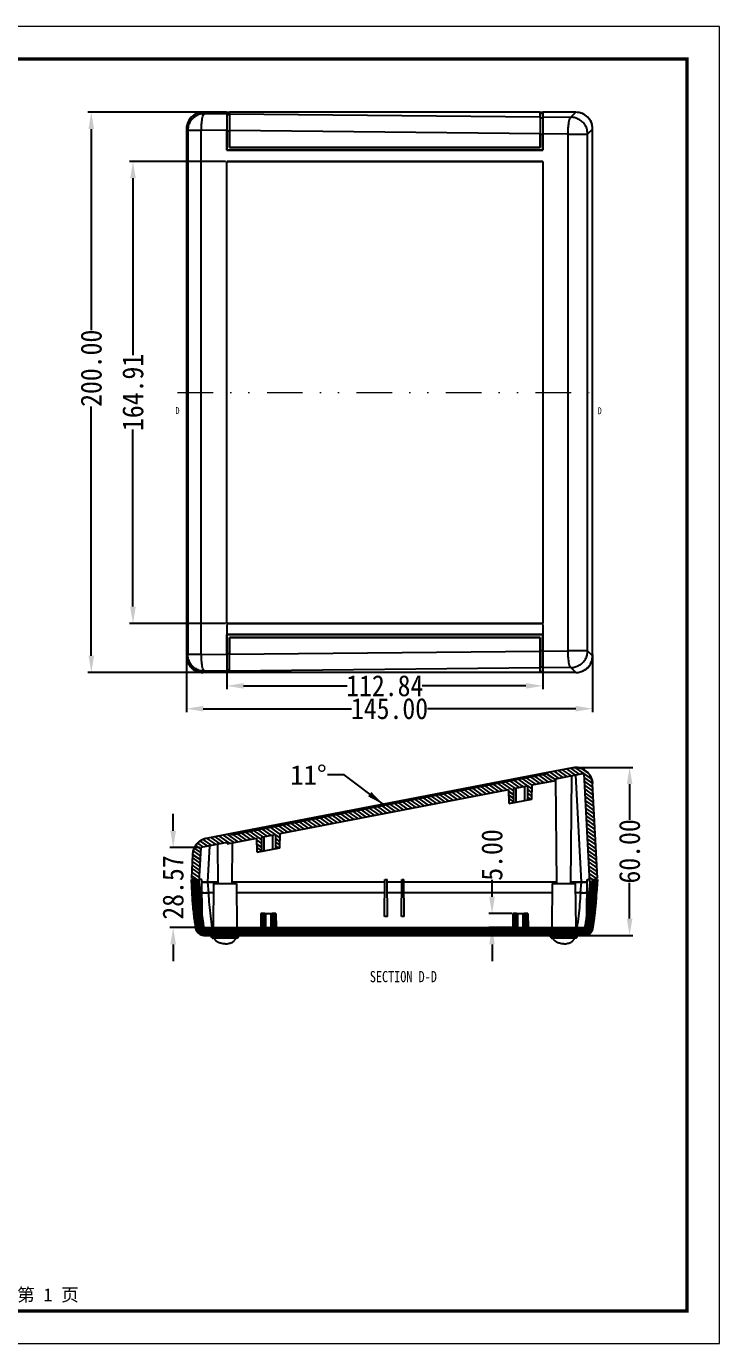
# Model space of a CAD drawing. Header units: inches. Extents: x 4741 to 5418, y 792 to 1263.
# Drawn here: x 5170 to 5417.6, y 792.3 to 1262.5 of the extents above; entities that cross this region are included whole.
import ezdxf
from ezdxf.enums import TextEntityAlignment as Align

# ---------------------------------------------------------------- set-up
doc = ezdxf.new("R2010")
doc.units = ezdxf.units.IN
doc.header["$MEASUREMENT"] = 0
doc.linetypes.add('DIVIDE', pattern=[31.75, 12.7, -6.35, 0, -6.35, 0, -6.35])
doc.layers.add('10', color=7, linetype='Continuous')
doc.layers.add('6', color=7, linetype='Continuous')
doc.layers.add('from', color=7, linetype='Continuous', lineweight=13)
doc.layers.add('hatch', color=56, linetype='Continuous', lineweight=9)
doc.styles.add('FFS', font='SIMFANG.TTF', dxfattribs={"width": 0.9})
doc.styles.add('宋体', font='SimSun.ttf')
doc.dimstyles.get("Standard").update_dxf_attribs({"dimtxt": 0.18, "dimasz": 0.18, "dimexe": 0.18, "dimexo": 0.0625, "dimgap": 0.09, "dimtad": 0, "dimzin": 0, "dimdsep": 46, "dimtxsty": 'Standard', "dimcen": 0.09, "dimadec": 0, "dimazin": 0, "dimtfac": 1, "dimtofl": 0, "dimtmove": 0, "dimatfit": 3, "dimfxl": 1, "dimtolj": 1, "dimtzin": 0, "dimarcsym": 0})

# ---------------------------------------------------------------- blocks, each defined once
blk = doc.blocks.new('*D41')
at = {"color": 6, "lineweight": -2}
for p, q in [((5366.55, 998), (5386.64, 998)), ((5385.46, 992), (5385.46, 979.27)), ((5385.46, 944), (5385.46, 956.73)), ((5369.06, 938), (5386.64, 938))]:
    blk.add_line(p, q, dxfattribs=at)
at = {"color": 6}
for points in [[(5384.46, 992), (5386.46, 992), (5385.46, 998)], [(5384.46, 944), (5386.46, 944), (5385.46, 938)]]:
    blk.add_solid(points, dxfattribs=at)
at = {"layer": 'Defpoints', "color": 0}
for p in [(5366.14, 998), (5368.65, 938), (5385.46, 938)]:
    blk.add_point(p, dxfattribs=at)
at = {"color": 4, "insert": (5385.46, 968), "char_height": 7.5, "attachment_point": 5, "rotation": 90, "style": 'FFS'}
blk.add_mtext('\\A1;60.00', dxfattribs=at)
blk = doc.blocks.new('*D42')
at = {"color": 6, "lineweight": -2}
for p, q in [((5233.09, 1231.86), (5192.04, 1231.86)), ((5193.23, 1225.86), (5193.23, 1154.11)), ((5193.23, 1037.86), (5193.23, 1126.83)), ((5233.69, 1031.86), (5192.04, 1031.86))]:
    blk.add_line(p, q, dxfattribs=at)
at = {"color": 6}
for points in [[(5192.23, 1225.86), (5194.23, 1225.86), (5193.23, 1231.86)], [(5192.23, 1037.86), (5194.23, 1037.86), (5193.23, 1031.86)]]:
    blk.add_solid(points, dxfattribs=at)
at = {"layer": 'Defpoints', "color": 0}
for p in [(5233.5, 1231.86), (5193.23, 1031.86), (5234.1, 1031.86)]:
    blk.add_point(p, dxfattribs=at)
at = {"color": 4, "insert": (5193.23, 1140.47), "char_height": 7.5, "attachment_point": 5, "rotation": 90, "style": 'FFS'}
blk.add_mtext('\\A1;200.00', dxfattribs=at)
blk = doc.blocks.new('*D43')
at = {"color": 6, "lineweight": -2}
for p, q in [((5241.21, 1214.31), (5206.92, 1214.31)), ((5208.11, 1208.31), (5208.11, 1145.11)), ((5208.11, 1055.4), (5208.11, 1118.6)), ((5241.2, 1049.4), (5206.92, 1049.4))]:
    blk.add_line(p, q, dxfattribs=at)
at = {"color": 6}
for points in [[(5207.11, 1208.31), (5209.11, 1208.31), (5208.11, 1214.31)], [(5207.11, 1055.4), (5209.11, 1055.4), (5208.11, 1049.4)]]:
    blk.add_solid(points, dxfattribs=at)
at = {"layer": 'Defpoints', "color": 0}
for p in [(5241.62, 1214.31), (5208.11, 1049.4), (5241.61, 1049.4)]:
    blk.add_point(p, dxfattribs=at)
at = {"color": 4, "insert": (5208.11, 1131.86), "char_height": 7.5, "attachment_point": 5, "rotation": 90, "style": 'FFS'}
blk.add_mtext('\\A1;164.91', dxfattribs=at)
blk = doc.blocks.new('*D44')
at = {"color": 6, "lineweight": -2}
for p, q in [((5227.23, 1037.65), (5227.23, 1017.75)), ((5372.23, 1038.32), (5372.23, 1017.75)), ((5233.23, 1018.93), (5286.19, 1018.93)), ((5366.23, 1018.93), (5313.26, 1018.93))]:
    blk.add_line(p, q, dxfattribs=at)
at = {"color": 6}
for points in [[(5233.23, 1019.93), (5233.23, 1017.93), (5227.23, 1018.93)], [(5366.23, 1019.93), (5366.23, 1017.93), (5372.23, 1018.93)]]:
    blk.add_solid(points, dxfattribs=at)
at = {"layer": 'Defpoints', "color": 0}
for p in [(5227.23, 1038.06), (5372.23, 1038.73), (5372.23, 1018.93)]:
    blk.add_point(p, dxfattribs=at)
at = {"color": 4, "insert": (5299.73, 1018.93), "char_height": 7.5, "attachment_point": 5, "style": 'FFS'}
blk.add_mtext('\\A1;145.00', dxfattribs=at)
blk = doc.blocks.new('*D45')
at = {"color": 6, "lineweight": -2}
for p, q in [((5241.61, 1049.02), (5241.61, 1025.9)), ((5354.46, 1048.99), (5354.46, 1025.9)), ((5247.61, 1027.09), (5284.65, 1027.09)), ((5348.46, 1027.09), (5311.42, 1027.09))]:
    blk.add_line(p, q, dxfattribs=at)
at = {"color": 6}
for points in [[(5247.61, 1028.09), (5247.61, 1026.09), (5241.61, 1027.09)], [(5348.46, 1028.09), (5348.46, 1026.09), (5354.46, 1027.09)]]:
    blk.add_solid(points, dxfattribs=at)
at = {"layer": 'Defpoints', "color": 0}
for p in [(5241.61, 1049.43), (5354.46, 1049.4), (5241.61, 1027.09)]:
    blk.add_point(p, dxfattribs=at)
at = {"color": 4, "insert": (5298.03, 1027.09), "char_height": 7.5, "attachment_point": 5, "style": 'FFS'}
blk.add_mtext('\\A1;112.84', dxfattribs=at)
blk = doc.blocks.new('*D31')
at = {"color": 6, "lineweight": -2}
for p, q in [((5222.47, 975.37), (5222.47, 981.37)), ((5231.93, 969.37), (5221.28, 969.37)), ((5232.95, 940.8), (5221.28, 940.8)), ((5222.47, 934.8), (5222.47, 928.8))]:
    blk.add_line(p, q, dxfattribs=at)
at = {"color": 6}
for points in [[(5221.47, 975.37), (5223.47, 975.37), (5222.47, 969.37)], [(5221.47, 934.8), (5223.47, 934.8), (5222.47, 940.8)]]:
    blk.add_solid(points, dxfattribs=at)
at = {"layer": 'Defpoints', "color": 0}
for p in [(5222.47, 969.37), (5232.34, 969.37), (5233.36, 940.8)]:
    blk.add_point(p, dxfattribs=at)
at = {"color": 4, "insert": (5222.47, 955.09), "char_height": 7.5, "attachment_point": 5, "rotation": 90, "style": 'FFS'}
blk.add_mtext('\\A1;28.57', dxfattribs=at)
blk = doc.blocks.new('*D32')
at = {"color": 6, "lineweight": -2}
for p, q in [((5336.34, 951.8), (5336.34, 957.8)), ((5343.38, 945.8), (5335.15, 945.8)), ((5343.3, 940.8), (5335.15, 940.8)), ((5336.34, 934.8), (5336.34, 928.8))]:
    blk.add_line(p, q, dxfattribs=at)
at = {"color": 6}
for points in [[(5335.34, 951.8), (5337.34, 951.8), (5336.34, 945.8)], [(5335.34, 934.8), (5337.34, 934.8), (5336.34, 940.8)]]:
    blk.add_solid(points, dxfattribs=at)
at = {"layer": 'Defpoints', "color": 0}
for p in [(5336.34, 945.8), (5343.79, 945.8), (5343.71, 940.8)]:
    blk.add_point(p, dxfattribs=at)
at = {"color": 4, "insert": (5336.34, 966.71), "char_height": 7.5, "attachment_point": 5, "rotation": 90, "style": 'FFS'}
blk.add_mtext('\\A1;5.00', dxfattribs=at)

msp = doc.modelspace()

# ---------------------------------------------------------------- hatches: boundary and pattern name
at = {"linetype": 'Continuous'}
h = msp.add_hatch(dxfattribs=at)
h.set_pattern_fill('DEFAULT__1', color=2, scale=1.080164, angle=325, style=0, pattern_type=0)
h.set_pattern_definition([(325, (4813.4661, 527.6619), (0.6195567, 0.8848187), [])])
edge = h.paths.add_edge_path()
edge.add_line((5356.192, 995.632), (5243.351, 973.842))
edge.add_line((5356.21, 996.144), (5356.192, 995.632))
edge.add_line((5365.083, 997.858), (5356.21, 996.144))
edge.add_spline(control_points=[(5365.083, 997.858), (5368.924, 998.599), (5372.005, 996.189), (5372.21, 992.282)], knot_values=[0, 0, 0, 0, 1, 1, 1, 1], weights=[1, 0.7710155, 0.7710155, 1], degree=3, periodic=0)
edge.add_line((5373.981, 958.493), (5372.21, 992.282))
edge.add_line((5373.575, 958.493), (5373.981, 958.493))
edge.add_line((5373.557, 957.981), (5373.575, 958.493))
edge.add_line((5372.198, 957.981), (5373.557, 957.981))
edge.add_line((5372.164, 956.993), (5372.198, 957.981))
edge.add_line((5371.252, 956.993), (5372.164, 956.993))
edge.add_line((5371.252, 956.993), (5369.218, 995.805))
edge.add_line((5369.218, 995.805), (5359.003, 993.833))
edge.add_line((5359.097, 993.342), (5359.003, 993.833))
edge.add_line((5350.689, 991.718), (5359.097, 993.342))
edge.add_line((5350.51, 986.593), (5350.689, 991.718))
edge.add_line((5350.51, 986.593), (5348.956, 986.293))
edge.add_line((5348.956, 991.384), (5348.956, 986.293))
edge.add_line((5343.958, 990.418), (5348.956, 991.384))
edge.add_line((5343.958, 990.418), (5343.958, 985.328))
edge.add_line((5343.958, 985.328), (5342.458, 985.038))
edge.add_line((5342.458, 985.038), (5342.282, 990.095))
edge.add_line((5260.718, 974.345), (5342.282, 990.095))
edge.add_line((5260.539, 969.219), (5260.718, 974.345))
edge.add_line((5260.539, 969.219), (5258.986, 968.919))
edge.add_line((5258.986, 974.01), (5258.986, 968.919))
edge.add_line((5253.987, 973.045), (5258.986, 974.01))
edge.add_line((5253.987, 973.045), (5253.987, 967.954))
edge.add_line((5253.987, 967.954), (5252.488, 967.665))
edge.add_line((5252.488, 967.665), (5252.311, 972.721))
edge.add_line((5241.804, 970.692), (5252.311, 972.721))
edge.add_line((5241.709, 971.183), (5241.804, 970.692))
edge.add_line((5241.709, 971.183), (5232.34, 969.374))
edge.add_line((5232.34, 969.374), (5231.691, 956.993))
edge.add_line((5230.78, 956.993), (5231.691, 956.993))
edge.add_line((5230.745, 957.981), (5230.78, 956.993))
edge.add_line((5229.386, 957.981), (5230.745, 957.981))
edge.add_line((5229.368, 958.493), (5229.386, 957.981))
edge.add_line((5228.963, 958.493), (5229.368, 958.493))
edge.add_line((5229.409, 967.02), (5228.963, 958.493))
edge.add_spline(control_points=[(5234.262, 972.596), (5231.444, 972.051), (5229.56, 969.886), (5229.409, 967.02)], knot_values=[0, 0, 0, 0, 1, 1, 1, 1], weights=[1, 0.8584212, 0.8584212, 1], degree=3, periodic=0)
edge.add_line((5243.333, 974.347), (5234.262, 972.596))
edge.add_line((5243.351, 973.842), (5243.333, 974.347))
h = msp.add_hatch(dxfattribs=at)
h.set_pattern_fill('DEFAULT__2', color=2, scale=0.536132, angle=165, style=0, pattern_type=0)
h.set_pattern_definition([(165, (4813.4661, 527.66193), (-0.13876107, -0.5178634), [])])
edge = h.paths.add_edge_path()
edge.add_line((5251.488, 938), (5283.951, 938))
edge.add_line((5251.472, 938.3), (5251.488, 938))
edge.add_line((5251.472, 938.3), (5250.504, 938.3))
edge.add_line((5250.488, 938), (5250.504, 938.3))
edge.add_line((5233.529, 938), (5250.488, 938))
edge.add_spline(control_points=[(5233.529, 938), (5231.983, 938), (5230.808, 939.003), (5230.567, 940.53)], knot_values=[0, 0, 0, 0, 1, 1, 1, 1], weights=[1, 0.8402396, 0.8402396, 1], degree=3, periodic=0)
edge.add_spline(control_points=[(5230.567, 940.53), (5229.913, 944.66), (5229.476, 948.819), (5229.257, 952.995)], knot_values=[0, 0, 0, 0, 1, 1, 1, 1], weights=[1, 0.9990889, 0.9990889, 1], degree=3, periodic=0)
edge.add_line((5229.257, 952.995), (5228.995, 957.993))
edge.add_line((5228.995, 957.993), (5230.745, 957.993))
edge.add_line((5230.745, 957.993), (5230.78, 956.993))
edge.add_line((5230.78, 956.993), (5231.691, 956.993))
edge.add_line((5231.691, 956.993), (5232.053, 953.141))
edge.add_spline(control_points=[(5233.358, 940.799), (5232.705, 944.888), (5232.269, 949.006), (5232.053, 953.141)], knot_values=[0, 0, 0, 0, 1, 1, 1, 1], weights=[1, 0.9990633, 0.9990633, 1], degree=3, periodic=0)
edge.add_line((5233.358, 940.799), (5253.737, 940.799))
edge.add_line((5253.825, 945.797), (5253.737, 940.799))
edge.add_line((5255.187, 945.797), (5253.825, 945.797))
edge.add_line((5255.187, 945.797), (5255.187, 940.799))
edge.add_line((5255.187, 940.799), (5257.786, 940.799))
edge.add_line((5257.786, 940.799), (5257.786, 945.797))
edge.add_line((5259.148, 945.797), (5257.786, 945.797))
edge.add_line((5259.148, 945.797), (5259.235, 940.799))
edge.add_line((5259.235, 940.799), (5343.708, 940.799))
edge.add_line((5343.795, 945.797), (5343.708, 940.799))
edge.add_line((5345.157, 945.797), (5343.795, 945.797))
edge.add_line((5345.157, 940.799), (5345.157, 945.797))
edge.add_line((5345.157, 940.799), (5347.756, 940.799))
edge.add_line((5347.756, 945.797), (5347.756, 940.799))
edge.add_line((5349.119, 945.797), (5347.756, 945.797))
edge.add_line((5349.119, 945.797), (5349.206, 940.799))
edge.add_line((5349.206, 940.799), (5369.585, 940.799))
edge.add_spline(control_points=[(5369.585, 940.799), (5370.238, 944.888), (5370.674, 949.006), (5370.891, 953.141)], knot_values=[0, 0, 0, 0, 1, 1, 1, 1], weights=[1, 0.9990633, 0.9990633, 1], degree=3, periodic=0)
edge.add_line((5371.252, 956.993), (5370.891, 953.141))
edge.add_line((5371.252, 956.993), (5372.164, 956.993))
edge.add_line((5372.164, 956.993), (5372.198, 957.993))
edge.add_line((5372.198, 957.993), (5373.948, 957.993))
edge.add_line((5373.948, 957.993), (5373.686, 952.995))
edge.add_spline(control_points=[(5372.377, 940.53), (5373.03, 944.66), (5373.467, 948.819), (5373.686, 952.995)], knot_values=[0, 0, 0, 0, 1, 1, 1, 1], weights=[1, 0.9990889, 0.9990889, 1], degree=3, periodic=0)
edge.add_spline(control_points=[(5369.415, 938), (5370.96, 938), (5372.135, 939.003), (5372.377, 940.53)], knot_values=[0, 0, 0, 0, 1, 1, 1, 1], weights=[1, 0.8402396, 0.8402396, 1], degree=3, periodic=0)
edge.add_line((5352.455, 938), (5369.415, 938))
edge.add_line((5352.439, 938.3), (5352.455, 938))
edge.add_line((5352.439, 938.3), (5351.471, 938.3))
edge.add_line((5351.455, 938), (5351.471, 938.3))
edge.add_line((5318.992, 938), (5351.455, 938))
edge.add_line((5318.992, 938), (5318.966, 938.499))
edge.add_line((5318.966, 938.499), (5283.977, 938.499))
edge.add_line((5283.977, 938.499), (5283.951, 938))

# ---------------------------------------------------------------- linework, layer by layer
at = {"color": 7, "linetype": 'Continuous'}
for p, q in [((5365.083, 997.858), (5356.21, 996.144)), ((5356.192, 995.632), (5243.351, 973.842)), ((5350.689, 991.718), (5359.097, 993.342)), ((5356.21, 996.144), (5356.192, 995.632)), ((5369.218, 995.805), (5359.003, 993.833)), ((5359.097, 993.342), (5359.003, 993.833)), ((5371.252, 956.993), (5369.218, 995.805)), ((5260.718, 974.345), (5342.282, 990.095)), ((5342.458, 985.038), (5342.282, 990.095)), ((5343.958, 990.418), (5348.956, 991.384)), ((5343.958, 990.418), (5343.958, 985.328)), ((5348.956, 991.384), (5348.956, 986.293)), ((5350.51, 986.593), (5350.689, 991.718)), ((5373.981, 958.493), (5372.21, 992.282)), ((5343.958, 985.328), (5342.458, 985.038)), ((5350.51, 986.593), (5348.956, 986.293)), ((5243.333, 974.347), (5234.262, 972.596)), ((5243.351, 973.842), (5243.333, 974.347)), ((5253.987, 973.045), (5258.986, 974.01)), ((5258.986, 974.01), (5258.986, 968.919)), ((5260.539, 969.219), (5260.718, 974.345)), ((5232.34, 969.374), (5231.691, 956.993)), ((5241.709, 971.183), (5232.34, 969.374)), ((5241.709, 971.183), (5241.804, 970.692)), ((5241.804, 970.692), (5252.311, 972.721)), ((5252.488, 967.665), (5252.311, 972.721)), ((5253.987, 973.045), (5253.987, 967.954)), ((5260.539, 969.219), (5258.986, 968.919)), ((5229.409, 967.02), (5228.963, 958.493)), ((5253.987, 967.954), (5252.488, 967.665)), ((5228.963, 958.493), (5229.368, 958.493)), ((5229.257, 952.995), (5228.995, 957.993)), ((5228.995, 957.993), (5230.745, 957.993)), ((5229.368, 958.493), (5229.386, 957.981)), ((5229.386, 957.981), (5230.745, 957.981)), ((5230.745, 957.993), (5230.78, 956.993)), ((5230.745, 957.981), (5230.78, 956.993)), ((5230.78, 956.993), (5231.691, 956.993)), ((5230.78, 956.993), (5231.691, 956.993)), ((5231.691, 956.993), (5232.053, 953.141)), ((5371.252, 956.993), (5370.891, 953.141)), ((5371.252, 956.993), (5372.164, 956.993)), ((5371.252, 956.993), (5372.164, 956.993)), ((5372.164, 956.993), (5372.198, 957.993)), ((5372.164, 956.993), (5372.198, 957.981)), ((5372.198, 957.993), (5373.948, 957.993)), ((5372.198, 957.981), (5373.557, 957.981)), ((5373.557, 957.981), (5373.575, 958.493)), ((5373.575, 958.493), (5373.981, 958.493)), ((5373.948, 957.993), (5373.686, 952.995)), ((5253.825, 945.797), (5253.737, 940.799)), ((5255.187, 945.797), (5253.825, 945.797)), ((5255.187, 945.797), (5255.187, 940.799)), ((5257.786, 940.799), (5257.786, 945.797)), ((5259.148, 945.797), (5257.786, 945.797)), ((5259.148, 945.797), (5259.235, 940.799)), ((5343.795, 945.797), (5343.708, 940.799)), ((5345.157, 945.797), (5343.795, 945.797)), ((5345.157, 940.799), (5345.157, 945.797)), ((5347.756, 945.797), (5347.756, 940.799)), ((5349.119, 945.797), (5347.756, 945.797)), ((5349.119, 945.797), (5349.206, 940.799)), ((5233.358, 940.799), (5253.737, 940.799)), ((5255.187, 940.799), (5257.786, 940.799)), ((5259.235, 940.799), (5343.708, 940.799)), ((5345.157, 940.799), (5347.756, 940.799)), ((5349.206, 940.799), (5369.585, 940.799)), ((5233.529, 938), (5250.488, 938)), ((5250.488, 938), (5250.504, 938.3)), ((5251.472, 938.3), (5250.504, 938.3)), ((5251.472, 938.3), (5251.488, 938)), ((5251.488, 938), (5283.951, 938)), ((5283.977, 938.499), (5283.951, 938)), ((5318.966, 938.499), (5283.977, 938.499)), ((5318.992, 938), (5318.966, 938.499)), ((5318.992, 938), (5351.455, 938)), ((5351.455, 938), (5351.471, 938.3)), ((5352.439, 938.3), (5351.471, 938.3)), ((5352.439, 938.3), (5352.455, 938)), ((5352.455, 938), (5369.415, 938))]:
    msp.add_line(p, q, dxfattribs=at)
for points, start_tangent, end_tangent in [([(5365.083, 997.858), (5365.223, 997.883), (5365.365, 997.905), (5365.508, 997.924), (5365.654, 997.94), (5365.802, 997.952), (5365.951, 997.96), (5366.102, 997.965), (5366.254, 997.966), (5366.407, 997.963), (5366.562, 997.957), (5366.718, 997.946), (5366.874, 997.931), (5367.032, 997.911), (5367.189, 997.887), (5367.348, 997.859), (5367.506, 997.827), (5367.665, 997.79), (5367.823, 997.748), (5367.981, 997.702), (5368.139, 997.651), (5368.295, 997.596), (5368.451, 997.536), (5368.606, 997.471), (5368.759, 997.402), (5368.911, 997.329), (5369.061, 997.251), (5369.21, 997.168), (5369.356, 997.081), (5369.5, 996.99), (5369.641, 996.895), (5369.78, 996.796), (5369.916, 996.693), (5370.049, 996.585), (5370.178, 996.475), (5370.305, 996.36), (5370.428, 996.243), (5370.547, 996.122), (5370.663, 995.998), (5370.775, 995.871), (5370.883, 995.741), (5370.987, 995.609), (5371.087, 995.474), (5371.182, 995.337), (5371.274, 995.198), (5371.361, 995.058), (5371.444, 994.916), (5371.522, 994.772), (5371.597, 994.627), (5371.666, 994.481), (5371.732, 994.334), (5371.793, 994.187), (5371.849, 994.039), (5371.902, 993.89), (5371.95, 993.742), (5371.994, 993.593), (5372.033, 993.445), (5372.069, 993.297), (5372.101, 993.15), (5372.128, 993.003), (5372.152, 992.857), (5372.172, 992.711), (5372.188, 992.567), (5372.201, 992.424), (5372.21, 992.282)], (0.9818613, 0.1896008), (0.052336, -0.9986295)), ([(5234.262, 972.596), (5234.149, 972.573), (5234.035, 972.547), (5233.921, 972.519), (5233.807, 972.489), (5233.692, 972.456), (5233.578, 972.421), (5233.464, 972.384), (5233.35, 972.344), (5233.236, 972.301), (5233.123, 972.256), (5233.01, 972.208), (5232.898, 972.158), (5232.786, 972.105), (5232.674, 972.05), (5232.564, 971.992), (5232.454, 971.932), (5232.345, 971.869), (5232.237, 971.803), (5232.131, 971.735), (5232.025, 971.665), (5231.92, 971.592), (5231.817, 971.517), (5231.716, 971.44), (5231.615, 971.36), (5231.517, 971.278), (5231.419, 971.194), (5231.324, 971.107), (5231.23, 971.019), (5231.139, 970.928), (5231.049, 970.835), (5230.961, 970.741), (5230.875, 970.644), (5230.791, 970.546), (5230.71, 970.446), (5230.63, 970.344), (5230.553, 970.241), (5230.478, 970.136), (5230.406, 970.029), (5230.336, 969.921), (5230.268, 969.812), (5230.203, 969.702), (5230.14, 969.59), (5230.08, 969.478), (5230.022, 969.364), (5229.967, 969.25), (5229.915, 969.135), (5229.865, 969.019), (5229.818, 968.903), (5229.773, 968.786), (5229.731, 968.668), (5229.692, 968.55), (5229.655, 968.432), (5229.621, 968.314), (5229.589, 968.195), (5229.56, 968.077), (5229.533, 967.958), (5229.509, 967.84), (5229.488, 967.722), (5229.469, 967.604), (5229.452, 967.486), (5229.438, 967.369), (5229.426, 967.252), (5229.417, 967.136), (5229.409, 967.02)], (-0.9818613, -0.1896008), (-0.052336, -0.9986295)), ([(5230.567, 940.53), (5230.332, 942.079), (5230.117, 943.632), (5229.923, 945.187), (5229.749, 946.745), (5229.595, 948.305), (5229.462, 949.867), (5229.35, 951.431), (5229.257, 952.995)], (-0.156293, 0.9877107), (-0.052336, 0.9986295)), ([(5233.358, 940.799), (5233.123, 942.333), (5232.909, 943.87), (5232.715, 945.41), (5232.542, 946.953), (5232.389, 948.498), (5232.256, 950.044), (5232.144, 951.592), (5232.053, 953.141)], (-0.1577335, 0.9874817), (-0.052336, 0.9986295)), ([(5369.585, 940.799), (5369.82, 942.333), (5370.034, 943.87), (5370.228, 945.41), (5370.402, 946.953), (5370.555, 948.498), (5370.687, 950.044), (5370.799, 951.592), (5370.891, 953.141)], (0.1577335, 0.9874817), (0.052336, 0.9986295)), ([(5372.377, 940.53), (5372.611, 942.079), (5372.826, 943.632), (5373.02, 945.187), (5373.194, 946.745), (5373.348, 948.305), (5373.481, 949.867), (5373.594, 951.431), (5373.686, 952.995)], (0.156293, 0.9877107), (0.052336, 0.9986295)), ([(5233.529, 938), (5233.468, 938), (5233.406, 938.002), (5233.344, 938.005), (5233.282, 938.01), (5233.219, 938.016), (5233.157, 938.023), (5233.093, 938.031), (5233.03, 938.041), (5232.967, 938.053), (5232.903, 938.066), (5232.84, 938.08), (5232.776, 938.096), (5232.713, 938.113), (5232.649, 938.132), (5232.586, 938.152), (5232.523, 938.173), (5232.46, 938.197), (5232.397, 938.221), (5232.335, 938.247), (5232.273, 938.275), (5232.212, 938.304), (5232.151, 938.335), (5232.091, 938.367), (5232.031, 938.4), (5231.972, 938.435), (5231.913, 938.472), (5231.856, 938.51), (5231.799, 938.549), (5231.743, 938.589), (5231.688, 938.631), (5231.634, 938.674), (5231.581, 938.718), (5231.529, 938.764), (5231.478, 938.811), (5231.428, 938.858), (5231.379, 938.907), (5231.332, 938.957), (5231.285, 939.008), (5231.24, 939.06), (5231.197, 939.113), (5231.154, 939.167), (5231.113, 939.221), (5231.073, 939.277), (5231.035, 939.333), (5230.998, 939.39), (5230.962, 939.447), (5230.928, 939.505), (5230.895, 939.563), (5230.864, 939.622), (5230.834, 939.682), (5230.806, 939.742), (5230.779, 939.802), (5230.753, 939.862), (5230.729, 939.922), (5230.707, 939.983), (5230.686, 940.044), (5230.666, 940.105), (5230.648, 940.166), (5230.631, 940.227), (5230.615, 940.288), (5230.601, 940.349), (5230.588, 940.409), (5230.577, 940.47), (5230.567, 940.53)], (-1, 0), (-0.156293, 0.9877107)), ([(5240.991, 935.001), (5240.212, 935.05), (5239.52, 935.181), (5238.9, 935.382), (5238.347, 935.647), (5237.865, 935.979), (5237.653, 936.172), (5237.463, 936.387), (5237.3, 936.627), (5237.168, 936.897), (5237.131, 937)], (-1, 0), (-0.306818, 0.9517682)), ([(5240.991, 935.001), (5241.77, 935.05), (5242.463, 935.181), (5243.083, 935.382), (5243.636, 935.647), (5244.118, 935.979), (5244.33, 936.172), (5244.519, 936.387), (5244.683, 936.627), (5244.815, 936.897), (5244.852, 937)], (1, 0), (0.306818, 0.9517682)), ([(5361.952, 935.001), (5361.173, 935.05), (5360.48, 935.181), (5359.86, 935.382), (5359.308, 935.647), (5358.825, 935.979), (5358.613, 936.172), (5358.424, 936.387), (5358.26, 936.627), (5358.128, 936.897), (5358.091, 937)], (-1, 0), (-0.306818, 0.9517682)), ([(5361.952, 935.001), (5362.731, 935.05), (5363.423, 935.181), (5364.044, 935.382), (5364.596, 935.647), (5365.078, 935.979), (5365.29, 936.172), (5365.48, 936.387), (5365.643, 936.627), (5365.775, 936.897), (5365.812, 937)], (1, 0), (0.306818, 0.9517682)), ([(5369.415, 938), (5369.476, 938), (5369.537, 938.002), (5369.599, 938.005), (5369.661, 938.01), (5369.724, 938.016), (5369.787, 938.023), (5369.85, 938.031), (5369.913, 938.041), (5369.976, 938.053), (5370.04, 938.066), (5370.104, 938.08), (5370.167, 938.096), (5370.231, 938.113), (5370.294, 938.132), (5370.357, 938.152), (5370.42, 938.173), (5370.483, 938.197), (5370.546, 938.221), (5370.608, 938.247), (5370.67, 938.275), (5370.731, 938.304), (5370.792, 938.335), (5370.853, 938.367), (5370.912, 938.4), (5370.971, 938.435), (5371.03, 938.472), (5371.087, 938.51), (5371.144, 938.549), (5371.2, 938.589), (5371.255, 938.631), (5371.309, 938.674), (5371.362, 938.718), (5371.414, 938.764), (5371.465, 938.811), (5371.515, 938.858), (5371.564, 938.907), (5371.612, 938.957), (5371.658, 939.008), (5371.703, 939.06), (5371.747, 939.113), (5371.789, 939.167), (5371.83, 939.221), (5371.87, 939.277), (5371.908, 939.333), (5371.945, 939.39), (5371.981, 939.447), (5372.015, 939.505), (5372.048, 939.563), (5372.079, 939.622), (5372.109, 939.682), (5372.137, 939.742), (5372.164, 939.802), (5372.19, 939.862), (5372.214, 939.922), (5372.236, 939.983), (5372.258, 940.044), (5372.277, 940.105), (5372.296, 940.166), (5372.313, 940.227), (5372.328, 940.288), (5372.342, 940.349), (5372.355, 940.409), (5372.367, 940.47), (5372.377, 940.53)], (1, 0), (0.156293, 0.9877107))]:
    msp.add_spline(points, degree=3, dxfattribs=dict(at, start_tangent=start_tangent, end_tangent=end_tangent))
at = {"layer": '10', "color": 7, "linetype": 'Continuous'}
for p, q in [((5242.624, 1231.823), (5241.549, 1231.823)), ((5354.52, 1231.823), (5353.445, 1231.823)), ((5242.624, 1031.888), (5241.549, 1031.888)), ((5354.52, 1031.888), (5353.445, 1031.888)), ((5229.257, 952.995), (5228.995, 957.993)), ((5228.995, 957.993), (5230.745, 957.993)), ((5230.745, 957.993), (5230.78, 956.993)), ((5230.78, 956.993), (5231.691, 956.993)), ((5231.691, 956.993), (5232.053, 953.141)), ((5232.675, 957.993), (5231.743, 957.993)), ((5232.79, 944.797), (5232.675, 957.993)), ((5238.484, 956.993), (5232.713, 956.993)), ((5234.677, 956.993), (5235.043, 953.141)), ((5236.88, 956.494), (5236.743, 940.799)), ((5236.88, 956.494), (5245.103, 956.494)), ((5298.079, 956.993), (5243.499, 956.993)), ((5245.103, 956.494), (5245.24, 940.799)), ((5297.973, 944.797), (5298.088, 957.993)), ((5298.088, 957.993), (5298.857, 957.993)), ((5298.972, 944.797), (5298.857, 957.993)), ((5304.077, 956.993), (5298.866, 956.993)), ((5303.971, 944.797), (5304.086, 957.993)), ((5304.086, 957.993), (5304.855, 957.993)), ((5304.97, 944.797), (5304.855, 957.993)), ((5359.445, 956.993), (5304.864, 956.993)), ((5357.84, 956.494), (5357.703, 940.799)), ((5357.841, 956.494), (5366.063, 956.494)), ((5370.26, 956.993), (5364.459, 956.993)), ((5366.063, 956.494), (5366.2, 940.799)), ((5367.9, 953.141), (5368.267, 956.993)), ((5370.153, 944.797), (5370.269, 957.993)), ((5370.269, 957.993), (5371.2, 957.993)), ((5371.252, 956.993), (5370.891, 953.141)), ((5371.252, 956.993), (5372.164, 956.993)), ((5372.164, 956.993), (5372.198, 957.993)), ((5372.198, 957.993), (5373.948, 957.993)), ((5373.948, 957.993), (5373.686, 952.995)), ((5236.851, 953.141), (5235.043, 953.141)), ((5298.046, 953.141), (5245.132, 953.141)), ((5304.044, 953.141), (5298.9, 953.141)), ((5357.811, 953.141), (5304.898, 953.141)), ((5367.9, 953.141), (5366.093, 953.141)), ((5253.825, 945.797), (5253.737, 940.799)), ((5253.825, 945.797), (5259.148, 945.797)), ((5255.187, 945.797), (5255.187, 940.799)), ((5255.587, 940.799), (5255.587, 945.797)), ((5257.386, 945.797), (5257.386, 940.799)), ((5257.786, 940.799), (5257.786, 945.797)), ((5259.148, 945.797), (5259.235, 940.799)), ((5343.795, 945.797), (5343.708, 940.799)), ((5343.795, 945.797), (5349.119, 945.797)), ((5345.157, 940.799), (5345.157, 945.797)), ((5345.557, 940.799), (5345.557, 945.797)), ((5347.357, 945.797), (5347.357, 940.799)), ((5347.756, 945.797), (5347.756, 940.799)), ((5349.119, 945.797), (5349.206, 940.799)), ((5233.358, 940.799), (5253.737, 940.799)), ((5255.187, 940.799), (5257.786, 940.799)), ((5259.235, 940.799), (5343.708, 940.799)), ((5298.972, 944.797), (5297.973, 944.797)), ((5304.97, 944.797), (5303.971, 944.797)), ((5345.157, 940.799), (5347.756, 940.799)), ((5349.206, 940.799), (5369.585, 940.799)), ((5233.529, 938), (5250.488, 938)), ((5236.435, 937.1), (5235.916, 938)), ((5236.435, 937.1), (5236.508, 937.027)), ((5245.548, 937.1), (5236.435, 937.1)), ((5236.508, 937.027), (5236.608, 937)), ((5245.375, 937), (5236.608, 937)), ((5245.475, 937.027), (5245.375, 937)), ((5245.548, 937.1), (5245.475, 937.027)), ((5245.548, 937.1), (5246.067, 938)), ((5250.488, 938), (5250.504, 938.3)), ((5250.496, 938), (5352.447, 938)), ((5251.472, 938.3), (5250.504, 938.3)), ((5251.472, 938.3), (5251.488, 938)), ((5283.977, 938.499), (5283.951, 938)), ((5318.966, 938.499), (5283.977, 938.499)), ((5318.992, 938), (5318.966, 938.499)), ((5351.455, 938), (5351.471, 938.3)), ((5352.439, 938.3), (5351.471, 938.3)), ((5352.439, 938.3), (5352.455, 938)), ((5352.455, 938), (5369.415, 938)), ((5357.396, 937.1), (5356.876, 938)), ((5366.508, 937.1), (5357.396, 937.1)), ((5357.396, 937.1), (5357.469, 937.027)), ((5357.469, 937.027), (5357.569, 937)), ((5366.335, 937), (5357.569, 937)), ((5366.435, 937.027), (5366.335, 937)), ((5366.508, 937.1), (5366.435, 937.027)), ((5366.508, 937.1), (5367.027, 938))]:
    msp.add_line(p, q, dxfattribs=at)
for centre, radius, start, end in [((5233.044, 1226.037), 5.785, 135.05042, 165.83179), ((5233.043, 1226.038), 5.784, 104.22221, 135.04954), ((5366.425, 1226.037), 5.785, 45.04957, 75.79946), ((5233.043, 1037.673), 5.784, 194.15636, 255.73496), ((5366.425, 1037.674), 5.785, 315.00286, 345.83538), ((5348.996, 959.27), 119.903, 183, 188.99179), ((5348.996, 959.27), 117.104, 183, 189.07536), ((5253.947, 959.27), 117.104, 350.92464, 357), ((5253.947, 959.27), 119.903, 351.00821, 357), ((5233.529, 940.999), 2.999, 188.99179, 270), ((5369.415, 940.999), 2.999, 270, 351.00821)]:
    msp.add_arc(centre, radius, start, end, dxfattribs=at)
msp.add_ellipse((5366.405, 1037.694), major_axis=(4.111, -4.111), ratio=0.9972647, start_param=-0.5351143, end_param=0, dxfattribs=at)
for points, start_tangent, end_tangent in [([(5370.513, 1230.131), (5371.437, 1228.926), (5372.015, 1227.527), (5372.034, 1227.453)], (0.7076849, -0.7065282), (0.2443262, -0.9696931)), ([(5235.043, 953.141), (5234.113, 953.141), (5233.28, 953.141), (5232.716, 953.152)], (-0.9999981, 0.0019668), (-0.9980266, -0.0627931)), ([(5235.043, 953.141), (5234.122, 953.084), (5233.29, 953.053), (5232.718, 953.049)], (-0.9995311, -0.0306188), (-0.9994064, 0.0344513)), ([(5235.045, 953.141), (5235.33, 948.998), (5235.756, 944.88), (5236.32, 940.799)], (0.0513664, -0.9986799), (0.153767, -0.9881071)), ([(5367.898, 953.141), (5367.614, 949.021), (5367.19, 944.904), (5366.624, 940.799)], (-0.0516126, -0.9986672), (-0.1537664, -0.9881072)), ([(5370.227, 953.151), (5369.638, 953.142), (5368.811, 953.142), (5367.9, 953.141)], (-0.9972403, 0.0742413), (-0.9999974, -0.0022917)), ([(5370.226, 953.049), (5369.653, 953.053), (5368.821, 953.084), (5367.9, 953.141)], (-0.9994077, -0.0344129), (-0.9995654, 0.0294801))]:
    msp.add_spline(points, degree=3, dxfattribs=dict(at, start_tangent=start_tangent, end_tangent=end_tangent))
at = {"layer": '6', "color": 7, "linetype": 'Continuous'}
for p, q in [((5233.215, 1231.856), (5233.662, 1231.409)), ((5241.549, 1231.856), (5233.215, 1231.856)), ((5233.662, 1231.409), (5233.601, 1231.408)), ((5233.662, 1231.409), (5241.549, 1231.329)), ((5241.549, 1231.856), (5241.549, 1231.329)), ((5241.549, 1231.856), (5241.6, 1231.556)), ((5241.6, 1231.113), (5241.575, 1231.109)), ((5241.593, 1231.034), (5241.596, 1231.113)), ((5241.593, 1231.034), (5242.581, 1231.024)), ((5241.6, 1231.113), (5241.6, 1231.556)), ((5241.6, 1231.556), (5242.574, 1231.556)), ((5242.574, 1231.556), (5242.624, 1231.856)), ((5242.574, 1231.556), (5242.574, 1231.103)), ((5242.599, 1231.099), (5242.574, 1231.103)), ((5242.574, 1231.103), (5242.581, 1231.024)), ((5242.581, 1231.024), (5242.587, 1225.3)), ((5242.624, 1231.318), (5242.624, 1231.856)), ((5353.445, 1231.856), (5242.624, 1231.856)), ((5242.624, 1231.318), (5353.445, 1230.196)), ((5353.445, 1231.856), (5353.445, 1230.196)), ((5353.445, 1231.856), (5353.495, 1231.556)), ((5353.489, 1229.902), (5353.495, 1229.981)), ((5353.489, 1229.902), (5354.476, 1229.892)), ((5353.495, 1229.981), (5353.495, 1231.556)), ((5353.495, 1231.556), (5354.469, 1231.556)), ((5354.469, 1231.556), (5354.52, 1231.856)), ((5354.469, 1231.556), (5354.469, 1229.971)), ((5354.495, 1229.966), (5354.469, 1229.971)), ((5354.469, 1229.971), (5354.476, 1229.892)), ((5354.476, 1229.892), (5354.482, 1224.167)), ((5354.52, 1230.186), (5354.52, 1231.856)), ((5366.254, 1231.856), (5354.52, 1231.856)), ((5354.52, 1230.186), (5364.483, 1230.085)), ((5364.483, 1230.085), (5366.254, 1231.856)), ((5227.226, 1225.866), (5227.226, 1037.845)), ((5227.672, 1225.419), (5227.226, 1225.866)), ((5227.672, 1225.419), (5227.672, 1038.292)), ((5227.672, 1225.419), (5232.525, 1225.419)), ((5232.525, 1038.292), (5232.525, 1225.419)), ((5241.584, 1225.327), (5232.525, 1225.419)), ((5241.584, 1225.31), (5241.584, 1218.327)), ((5241.584, 1225.31), (5241.587, 1225.31)), ((5241.587, 1218.338), (5241.587, 1225.233)), ((5241.587, 1225.228), (5242.587, 1225.228)), ((5242.587, 1225.3), (5242.589, 1225.3)), ((5242.587, 1225.223), (5242.587, 1219.316)), ((5353.48, 1224.195), (5242.589, 1225.317)), ((5242.589, 1219.327), (5242.589, 1225.3)), ((5353.48, 1224.177), (5353.48, 1219.327)), ((5353.48, 1224.177), (5353.483, 1224.177)), ((5353.483, 1219.316), (5353.483, 1224.101)), ((5353.483, 1224.096), (5354.482, 1224.096)), ((5354.482, 1224.167), (5354.485, 1224.167)), ((5354.482, 1224.091), (5354.482, 1218.338)), ((5363.346, 1224.095), (5354.485, 1224.185)), ((5354.485, 1218.327), (5354.485, 1224.167)), ((5363.346, 1224.095), (5363.346, 1039.616)), ((5363.346, 1224.095), (5370.473, 1224.095)), ((5372.244, 1225.866), (5370.473, 1224.095)), ((5370.473, 1039.616), (5370.473, 1224.095)), ((5372.244, 1037.845), (5372.244, 1225.866)), ((5241.586, 1218.338), (5241.586, 1218.327)), ((5354.484, 1218.338), (5241.586, 1218.338)), ((5241.586, 1218.327), (5354.484, 1218.327)), ((5242.588, 1219.327), (5242.588, 1219.316)), ((5353.481, 1219.327), (5242.588, 1219.327)), ((5242.588, 1219.316), (5353.481, 1219.316)), ((5353.48, 1219.327), (5353.483, 1219.316)), ((5354.482, 1218.338), (5354.485, 1218.327)), ((5241.596, 1049.383), (5241.596, 1214.328)), ((5241.614, 1214.32), (5241.596, 1214.32)), ((5354.464, 1214.328), (5241.605, 1214.328)), ((5241.605, 1214.311), (5354.464, 1214.311)), ((5241.614, 1049.391), (5241.614, 1214.32)), ((5354.455, 1214.32), (5354.455, 1049.391)), ((5354.464, 1214.311), (5354.464, 1214.328)), ((5354.473, 1214.328), (5354.473, 1049.383)), ((5354.464, 1049.4), (5241.605, 1049.4)), ((5241.605, 1049.4), (5241.605, 1049.383)), ((5241.605, 1049.383), (5354.464, 1049.383)), ((5354.455, 1049.391), (5354.473, 1049.391)), ((5241.587, 1045.373), (5241.584, 1045.384)), ((5241.584, 1045.384), (5241.584, 1038.401)), ((5354.484, 1045.384), (5241.586, 1045.384)), ((5241.586, 1045.373), (5354.484, 1045.373)), ((5241.587, 1038.478), (5241.587, 1045.373)), ((5242.589, 1044.384), (5242.587, 1044.395)), ((5242.587, 1044.395), (5242.587, 1038.488)), ((5353.481, 1044.395), (5242.588, 1044.395)), ((5242.588, 1044.384), (5353.481, 1044.384)), ((5242.589, 1038.411), (5242.589, 1044.384)), ((5353.48, 1044.384), (5353.48, 1039.534)), ((5353.481, 1044.384), (5353.481, 1044.395)), ((5353.483, 1039.61), (5353.483, 1044.395)), ((5354.482, 1045.373), (5354.482, 1039.62)), ((5354.484, 1045.373), (5354.484, 1045.384)), ((5354.485, 1039.544), (5354.485, 1045.384)), ((5242.589, 1038.394), (5353.48, 1039.516)), ((5353.483, 1039.534), (5353.48, 1039.534)), ((5354.482, 1039.615), (5353.483, 1039.615)), ((5353.489, 1033.809), (5353.483, 1039.534)), ((5354.485, 1039.544), (5354.482, 1039.544)), ((5354.485, 1039.526), (5363.346, 1039.616)), ((5370.473, 1039.616), (5363.346, 1039.616)), ((5370.473, 1039.616), (5372.244, 1037.845)), ((5227.226, 1037.845), (5227.672, 1038.292)), ((5232.525, 1038.292), (5227.672, 1038.292)), ((5232.525, 1038.292), (5241.584, 1038.384)), ((5241.587, 1038.401), (5241.584, 1038.401)), ((5242.587, 1038.483), (5241.587, 1038.483)), ((5242.589, 1038.411), (5242.587, 1038.411)), ((5233.662, 1032.302), (5233.215, 1031.855)), ((5241.549, 1031.855), (5233.215, 1031.855)), ((5241.549, 1032.382), (5233.662, 1032.302)), ((5241.549, 1032.382), (5241.549, 1031.855)), ((5241.6, 1032.155), (5241.549, 1031.855)), ((5241.6, 1032.598), (5241.575, 1032.602)), ((5242.581, 1032.687), (5241.593, 1032.677)), ((5241.6, 1032.598), (5241.593, 1032.677)), ((5241.6, 1032.155), (5241.6, 1032.598)), ((5242.574, 1032.155), (5241.6, 1032.155)), ((5242.574, 1032.608), (5242.599, 1032.612)), ((5242.574, 1032.608), (5242.574, 1032.155)), ((5242.624, 1031.855), (5242.574, 1032.155)), ((5242.581, 1032.687), (5242.577, 1032.608)), ((5353.445, 1033.515), (5242.624, 1032.393)), ((5242.624, 1031.855), (5242.624, 1032.393)), ((5353.445, 1031.855), (5242.624, 1031.855)), ((5353.445, 1033.515), (5353.445, 1031.855)), ((5353.495, 1032.155), (5353.445, 1031.855)), ((5353.47, 1033.734), (5353.495, 1033.73)), ((5354.476, 1033.819), (5353.489, 1033.809)), ((5353.495, 1033.73), (5353.489, 1033.809)), ((5353.495, 1032.155), (5353.495, 1033.73)), ((5354.469, 1032.155), (5353.495, 1032.155)), ((5354.476, 1033.819), (5354.469, 1033.74)), ((5354.469, 1033.74), (5354.469, 1032.155)), ((5354.52, 1031.855), (5354.469, 1032.155)), ((5364.483, 1033.626), (5354.52, 1033.525)), ((5354.52, 1031.855), (5354.52, 1033.525)), ((5366.246, 1031.855), (5354.52, 1031.855)), ((5366.254, 1031.855), (5364.483, 1033.626)), ((5365.083, 997.858), (5356.21, 996.144)), ((5356.201, 996.142), (5243.342, 974.349)), ((5356.192, 995.632), (5243.351, 973.842)), ((5350.689, 991.718), (5359.097, 993.342)), ((5356.21, 996.144), (5356.192, 995.632)), ((5369.218, 995.805), (5359.003, 993.833)), ((5359.097, 993.342), (5359.003, 993.833)), ((5359.449, 956.494), (5359.123, 993.856)), ((5364.455, 956.494), (5364.79, 994.95)), ((5368.237, 956.993), (5366.233, 995.229)), ((5371.252, 956.993), (5369.218, 995.805)), ((5260.718, 974.345), (5342.282, 990.095)), ((5342.458, 985.038), (5342.282, 990.095)), ((5343.958, 990.418), (5348.956, 991.384)), ((5343.958, 990.418), (5343.958, 985.328)), ((5344.957, 985.521), (5344.957, 990.611)), ((5347.956, 991.191), (5347.956, 986.1)), ((5348.956, 991.384), (5348.956, 986.293)), ((5350.51, 986.593), (5350.689, 991.718)), ((5373.981, 958.493), (5372.21, 992.282)), ((5342.458, 985.038), (5350.51, 986.593)), ((5243.333, 974.347), (5234.262, 972.596)), ((5243.351, 973.842), (5243.333, 974.347)), ((5253.987, 973.045), (5258.986, 974.01)), ((5257.986, 973.817), (5257.986, 968.726)), ((5258.986, 974.01), (5258.986, 968.919)), ((5260.539, 969.219), (5260.718, 974.345)), ((5232.34, 969.374), (5231.691, 956.993)), ((5241.709, 971.183), (5232.34, 969.374)), ((5235.386, 969.962), (5234.706, 956.993)), ((5238.489, 956.494), (5238.366, 970.537)), ((5241.709, 971.183), (5241.804, 970.692)), ((5241.804, 970.692), (5252.311, 972.721)), ((5243.494, 956.494), (5243.621, 971.043)), ((5252.488, 967.665), (5252.311, 972.721)), ((5252.488, 967.665), (5260.539, 969.219)), ((5253.987, 973.045), (5253.987, 967.954)), ((5254.987, 968.147), (5254.987, 973.238)), ((5229.409, 967.02), (5228.963, 958.493)), ((5228.963, 958.493), (5229.368, 958.493)), ((5229.368, 958.493), (5229.386, 957.981)), ((5229.386, 957.981), (5230.745, 957.981)), ((5230.745, 957.981), (5230.78, 956.993)), ((5230.78, 956.993), (5231.691, 956.993)), ((5232.713, 956.993), (5238.484, 956.993)), ((5298.079, 956.993), (5243.499, 956.993)), ((5304.077, 956.993), (5298.866, 956.993)), ((5359.445, 956.993), (5304.864, 956.993)), ((5364.459, 956.993), (5370.26, 956.993)), ((5371.252, 956.993), (5372.164, 956.993)), ((5372.164, 956.993), (5372.198, 957.981)), ((5372.198, 957.981), (5373.557, 957.981)), ((5373.557, 957.981), (5373.575, 958.493)), ((5373.575, 958.493), (5373.981, 958.493))]:
    msp.add_line(p, q, dxfattribs=at)
for centre, start, end in [((5366.22, 991.968), 3, 100.92949), ((5235.399, 966.706), 100.92949, 177)]:
    msp.add_arc(centre, 5.998, start, end, dxfattribs=at)
for centre, major_axis, ratio, start_param, end_param in [((5233.232, 1225.849), (-4.253, 4.253), 0.9972647, -0.7840286, 0), ((5242.564, 1225.329), (-1.013, 6.009), 0.0087345, 0.0517644, 0.2750976), ((5241.61, 1225.338), (1.013, 5.988), 0.0087928, -0.275114, -0.051932), ((5354.459, 1224.196), (-1.013, 6.009), 0.0087345, 0.0517644, 0.2750976), ((5353.506, 1224.206), (1.013, 5.988), 0.0087928, -0.275114, -0.051932), ((5366.237, 1225.849), (4.253, 4.253), 0.9972647, 0, 0.7840286), ((5241.639, 1225.244), (0, 5.798), 0.0088727, 1.5594003, 1.5726254), ((5242.535, 1225.235), (0, 5.798), 0.0089026, -1.5728053, -1.5595802), ((5353.534, 1224.111), (0, 5.798), 0.0088727, 1.5594003, 1.5726254), ((5354.431, 1224.102), (0, 5.798), 0.0089026, -1.5728053, -1.5595802), ((5353.534, 1039.6), (0, 5.798), 0.0088727, 1.5689673, 1.5821924), ((5354.431, 1039.609), (0, 5.798), 0.0089026, -1.5820125, -1.5687874), ((5241.639, 1038.467), (0, 5.798), 0.0088727, 1.5689673, 1.5821924), ((5242.535, 1038.476), (0, 5.798), 0.0089026, -1.5820125, -1.5687874), ((5242.564, 1038.382), (1.013, 6.009), 0.0087345, -3.4166903, -3.1933571), ((5241.61, 1038.373), (-1.013, 5.988), 0.0087928, -3.0896607, -2.8664787), ((5354.459, 1039.515), (1.013, 6.009), 0.0087345, -3.4166903, -3.1933571), ((5353.506, 1039.505), (-1.013, 5.988), 0.0087928, -3.0896607, -2.8664787)]:
    msp.add_ellipse(centre, major_axis=major_axis, ratio=ratio, start_param=start_param, end_param=end_param, dxfattribs=at)
for points, start_tangent, end_tangent in [([(5228.979, 1230.102), (5228.026, 1228.86), (5227.428, 1227.412), (5227.226, 1225.857)], (-0.7071068, -0.7071068), (0, -1)), ([(5233.601, 1231.408), (5232.065, 1231.187), (5230.637, 1230.58), (5229.411, 1229.626), (5228.47, 1228.391), (5227.877, 1226.956), (5227.672, 1225.419)], (-0.999916, -0.0129612), (-0.002739, -0.9999962)), ([(5232.525, 1225.419), (5232.576, 1226.921), (5232.696, 1228.328), (5232.878, 1229.549), (5233.11, 1230.507), (5233.377, 1231.14), (5233.662, 1231.409)], (0.0097559, 0.9999524), (0.96527, 0.2612542)), ([(5241.575, 1231.109), (5241.58, 1230.894), (5241.582, 1230.586), (5241.583, 1230.162), (5241.584, 1229.593), (5241.584, 1228.846), (5241.584, 1227.894), (5241.584, 1226.721), (5241.584, 1225.327)], (0.1067497, -0.9942859), (0.000003, -1)), ([(5241.593, 1231.034), (5241.587, 1230.771), (5241.587, 1230.158), (5241.588, 1229.235), (5241.587, 1228.064), (5241.587, 1226.728), (5241.587, 1225.31)], (-0.1169335, -0.9931397), (-0.0001141, -1)), ([(5242.599, 1231.099), (5242.596, 1231.064), (5242.595, 1231.023), (5242.594, 1230.976), (5242.594, 1230.921), (5242.593, 1230.856), (5242.593, 1230.779), (5242.592, 1230.688), (5242.592, 1230.58), (5242.591, 1230.453), (5242.591, 1230.303), (5242.591, 1230.124), (5242.59, 1229.912), (5242.59, 1229.658), (5242.59, 1229.355), (5242.59, 1228.991), (5242.59, 1228.555), (5242.59, 1228.028), (5242.589, 1227.398), (5242.589, 1226.694), (5242.589, 1225.993), (5242.589, 1225.317)], (-0.1125669, -0.9936441), (-0.0000325, -1)), ([(5353.47, 1229.977), (5353.475, 1229.858), (5353.476, 1229.707), (5353.477, 1229.52), (5353.478, 1229.288), (5353.478, 1229), (5353.479, 1228.64), (5353.479, 1228.196), (5353.479, 1227.65), (5353.479, 1226.986), (5353.479, 1226.193), (5353.479, 1225.263), (5353.48, 1224.195)], (0.1356599, -0.9907555), (0, -1)), ([(5354.495, 1229.966), (5354.492, 1229.928), (5354.491, 1229.878), (5354.49, 1229.848), (5354.49, 1229.812), (5354.489, 1229.772), (5354.489, 1229.726), (5354.488, 1229.672), (5354.488, 1229.611), (5354.488, 1229.54), (5354.487, 1229.458), (5354.487, 1229.364), (5354.487, 1229.256), (5354.487, 1229.129), (5354.486, 1228.983), (5354.486, 1228.811), (5354.486, 1228.61), (5354.486, 1228.374), (5354.486, 1228.097), (5354.485, 1227.769), (5354.485, 1227.381), (5354.485, 1226.921), (5354.485, 1226.374), (5354.485, 1225.725), (5354.485, 1224.977), (5354.485, 1224.185)], (-0.1360121, -0.9907072), (-0.0000276, -1)), ([(5364.483, 1230.085), (5364.198, 1229.816), (5363.931, 1229.183), (5363.699, 1228.226), (5363.517, 1227.004), (5363.397, 1225.597), (5363.346, 1224.095)], (-0.96527, -0.2612542), (-0.0097559, -0.9999524)), ([(5370.473, 1224.095), (5370.265, 1225.642), (5369.665, 1227.085), (5368.713, 1228.324), (5367.473, 1229.277), (5366.031, 1229.877), (5364.483, 1230.085)], (-0.002739, 0.9999962), (-0.9999962, 0.002739)), ([(5372.244, 1225.857), (5372.041, 1227.412), (5371.443, 1228.86), (5370.49, 1230.102)], (0, 1), (-0.7071068, 0.7071068)), ([(5353.48, 1039.516), (5353.48, 1038.378), (5353.48, 1037.396), (5353.479, 1036.568), (5353.479, 1035.886), (5353.479, 1035.331), (5353.478, 1034.887), (5353.478, 1034.534), (5353.477, 1034.256), (5353.476, 1034.039), (5353.475, 1033.866), (5353.47, 1033.734)], (-0.0000276, -1), (-0.1356599, -0.9907555)), ([(5354.495, 1033.745), (5354.491, 1033.863), (5354.488, 1034.015), (5354.487, 1034.201), (5354.487, 1034.433), (5354.486, 1034.721), (5354.486, 1035.079), (5354.486, 1035.524), (5354.485, 1036.069), (5354.485, 1036.732), (5354.485, 1037.526), (5354.485, 1038.456), (5354.485, 1039.526)], (-0.1360121, 0.9907072), (0, 1)), ([(5363.346, 1039.616), (5363.397, 1038.113), (5363.517, 1036.707), (5363.699, 1035.485), (5363.931, 1034.528), (5364.198, 1033.895), (5364.483, 1033.626)], (0.0097559, -0.9999524), (0.96527, -0.2612542)), ([(5364.483, 1033.626), (5366.031, 1033.834), (5367.473, 1034.434), (5368.713, 1035.387), (5369.665, 1036.626), (5370.265, 1038.069), (5370.473, 1039.616)], (0.9999962, 0.002739), (0.002739, 0.9999962)), ([(5227.226, 1037.854), (5227.428, 1036.3), (5228.025, 1034.853), (5228.976, 1033.611), (5230.217, 1032.659), (5231.662, 1032.06), (5233.215, 1031.855)], (0, -1), (1, 0)), ([(5233.662, 1032.302), (5232.114, 1032.51), (5230.671, 1033.111), (5229.432, 1034.063), (5228.48, 1035.303), (5227.88, 1036.745), (5227.672, 1038.292)], (-0.9999962, 0.002739), (-0.002739, 0.9999962)), ([(5233.662, 1032.302), (5233.377, 1032.571), (5233.11, 1033.204), (5232.878, 1034.162), (5232.696, 1035.383), (5232.576, 1036.79), (5232.525, 1038.292)], (-0.96527, 0.2612542), (-0.0097559, 0.9999524)), ([(5241.584, 1038.384), (5241.585, 1037.008), (5241.584, 1035.842), (5241.584, 1034.888), (5241.584, 1034.134), (5241.583, 1033.556), (5241.582, 1033.127), (5241.581, 1032.816), (5241.575, 1032.602)], (-0.0000323, -1), (-0.1124365, -0.9936589)), ([(5241.587, 1038.401), (5241.587, 1036.977), (5241.587, 1035.639), (5241.588, 1034.468), (5241.587, 1033.548), (5241.587, 1032.939), (5241.593, 1032.677)], (0.0001118, -1), (0.1164242, -0.9931996)), ([(5242.581, 1032.687), (5242.586, 1032.95), (5242.587, 1033.563), (5242.586, 1034.487), (5242.585, 1035.657), (5242.586, 1036.992), (5242.587, 1038.411)], (0.1169581, 0.9931368), (0.0001144, 1)), ([(5242.599, 1032.612), (5242.593, 1032.828), (5242.591, 1033.136), (5242.591, 1033.561), (5242.59, 1034.13), (5242.59, 1034.877), (5242.589, 1035.829), (5242.589, 1037.001), (5242.589, 1038.394)], (-0.1068208, 0.9942783), (-0.0000031, 1)), ([(5366.246, 1031.855), (5367.814, 1032.062), (5369.264, 1032.666), (5370.501, 1033.619), (5371.447, 1034.858), (5372.041, 1036.3), (5372.244, 1037.854)], (1, 0), (0, 1))]:
    msp.add_spline(points, degree=3, dxfattribs=dict(at, start_tangent=start_tangent, end_tangent=end_tangent))
at = {"layer": 'from'}
for p, q in [((5405.954, 939.714), (5405.954, 803.917)), ((5405.954, 803.917), (5193.043, 803.917))]:
    msp.add_line(p, q, dxfattribs=at)
msp.add_lwpolyline([(4740.855, 792.254), (5417.618, 792.254), (5417.618, 1262.543), (4740.855, 1262.543)], close=True, dxfattribs=at)
at = {"layer": 'from', "const_width": 1.166}
msp.add_lwpolyline([(4752.518, 803.917), (4752.518, 1250.88), (5405.954, 1250.88), (5405.954, 803.917), (4752.518, 803.917)], dxfattribs=at)
at = {"layer": 'hatch', "color": 2, "linetype": 'DIVIDE'}
msp.add_line((5224.033, 1131.855), (5374.774, 1131.855), dxfattribs=at)
at = {"layer": 'hatch', "color": 2}
for points in [[(5224.033, 1126.855, 0, 0, 0), (5224.033, 1129.355, 0.75, 0, 0), (5224.033, 1131.855, 0, 0, 0)], [(5374.774, 1126.855, 0, 0, 0), (5374.774, 1129.355, 0.75, 0, 0), (5374.774, 1131.855, 0, 0, 0)]]:
    msp.add_lwpolyline(points, format="xyseb", dxfattribs=at)

# ---------------------------------------------------------------- texts
at = {"insert": (5277.315, 995.273), "char_height": 7, "attachment_point": 6}
msp.add_mtext('{\\fFangSong_GB2312|b0|i0|c134|p49;\\C4;11%%d\\C256;}', dxfattribs=at)
at = {"layer": 'from', "insert": (5163.61, 809.449), "char_height": 3.69516, "attachment_point": 5, "style": '宋体'}
msp.add_mtext('{\\fSimSun|b0|i0|c134|p2;\\H1.25x;共 1 页  第 1 页}', dxfattribs=at)
at = {"layer": 'hatch', "color": 6, "width": 0.8}
for s, height, p in [('D', 2.5, (5224.033, 1125.347)), ('D', 2.5, (5374.774, 1125.303)), ('SECTION D-D', 4, (5304.66, 923.291))]:
    msp.add_text(s, height=height, dxfattribs=at).set_placement(p, align=Align.MIDDLE)

# ---------------------------------------------------------------- dimensions: what is measured, and where the dimension line sits
dim = msp.add_linear_dim(base=(5193.231, 1031.855), p1=(5233.505, 1231.856), p2=(5234.098, 1031.855), angle=90, dimstyle='Standard', override={"dimscale": 3, "dimtxt": 2.5, "dimasz": 2, "dimexe": 0.396, "dimexo": 0.1375, "dimzin": 0, "dimtxsty": 'FFS', "dimcen": 0.198, "dimclrd": 6, "dimclre": 6, "dimclrt": 4, "dimtp": 0, "dimtm": 0, "dimtzin": 0})
dim.commit()
dim.dimension.update_dxf_attribs({"geometry": '*D42', "text_midpoint": (5193.231, 1140.471), "dimtype": 160})
for base, p1, p2, override, picture, middle in [((5208.109, 1049.4), (5241.623, 1214.311), (5241.614, 1049.4), {"dimscale": 3, "dimtxt": 2.5, "dimasz": 2, "dimexe": 0.396, "dimexo": 0.1375, "dimzin": 0, "dimtxsty": 'FFS', "dimcen": 0.198, "dimclrd": 6, "dimclre": 6, "dimclrt": 4, "dimtp": 0, "dimtm": 0, "dimtzin": 0}, '*D43', (5208.109, 1131.855)), ((5385.4566, 937.9996), (5366.1357, 997.9953), (5368.648, 937.9996), {"dimscale": 3, "dimtxt": 2.5, "dimasz": 2, "dimexe": 0.396, "dimexo": 0.1375, "dimzin": 0, "dimtxsty": 'FFS', "dimcen": 0.198, "dimclrd": 6, "dimclre": 6, "dimclrt": 4, "dimtp": 0, "dimtm": 0, "dimtzin": 0}, '*D41', (5385.4566, 967.9975)), ((5222.4671, 969.3736), (5233.358, 940.7987), (5232.3397, 969.3736), {"dimscale": 3, "dimtxt": 2.5, "dimasz": 2, "dimexe": 0.396, "dimexo": 0.1375, "dimtxsty": 'FFS', "dimcen": 0.198, "dimclrd": 6, "dimclre": 6, "dimclrt": 4}, '*D31', (5222.4671, 955.0862)), ((5336.341, 945.797), (5343.708, 940.799), (5343.795, 945.797), {"dimscale": 3, "dimtxt": 2.5, "dimasz": 2, "dimexe": 0.396, "dimexo": 0.1375, "dimtxsty": 'FFS', "dimcen": 0.198, "dimclrd": 6, "dimclre": 6, "dimclrt": 4}, '*D32', (5336.341, 966.714))]:
    dim = msp.add_linear_dim(base=base, p1=p1, p2=p2, angle=90, dimstyle='Standard', override=override)
    dim.commit()
    dim.dimension.update_dxf_attribs({"geometry": picture, "text_midpoint": middle})
dim = msp.add_linear_dim(base=(5241.614, 1027.087), p1=(5354.455, 1049.4), p2=(5241.614, 1049.433), dimstyle='Standard', override={"dimscale": 3, "dimtxt": 2.5, "dimasz": 2, "dimexe": 0.396, "dimexo": 0.1375, "dimzin": 0, "dimtxsty": 'FFS', "dimcen": 0.198, "dimclrd": 6, "dimclre": 6, "dimclrt": 4, "dimtp": 0, "dimtm": 0, "dimtzin": 0})
dim.commit()
dim.dimension.update_dxf_attribs({"geometry": '*D45', "text_midpoint": (5298.035, 1027.087)})
dim = msp.add_linear_dim(base=(5372.228, 1018.935), p1=(5227.226, 1038.061), p2=(5372.228, 1038.728), dimstyle='Standard', override={"dimscale": 3, "dimtxt": 2.5, "dimasz": 2, "dimexe": 0.396, "dimexo": 0.1375, "dimzin": 0, "dimtxsty": 'FFS', "dimcen": 0.198, "dimclrd": 6, "dimclre": 6, "dimclrt": 4, "dimtp": 0, "dimtm": 0, "dimtzin": 0})
dim.commit()
dim.dimension.update_dxf_attribs({"geometry": '*D44', "text_midpoint": (5299.727, 1018.935), "dimtype": 160})

# ---------------------------------------------------------------- leaders
at = {"annotation_type": 0, "has_hookline": 1, "hookline_direction": 1, "text_width": 12.802}
msp.add_leader([(5297.447, 984.797), (5283.585, 995.273), (5277.585, 995.273)], dimstyle='Standard', override={"dimscale": 3, "dimtxt": 2.5, "dimasz": 2, "dimexe": 0.396, "dimexo": 0.1375, "dimtxsty": 'FFS', "dimcen": 0.198, "dimclrd": 6, "dimclre": 6, "dimclrt": 4}, dxfattribs=at)

doc.saveas('drawing.dxf')
